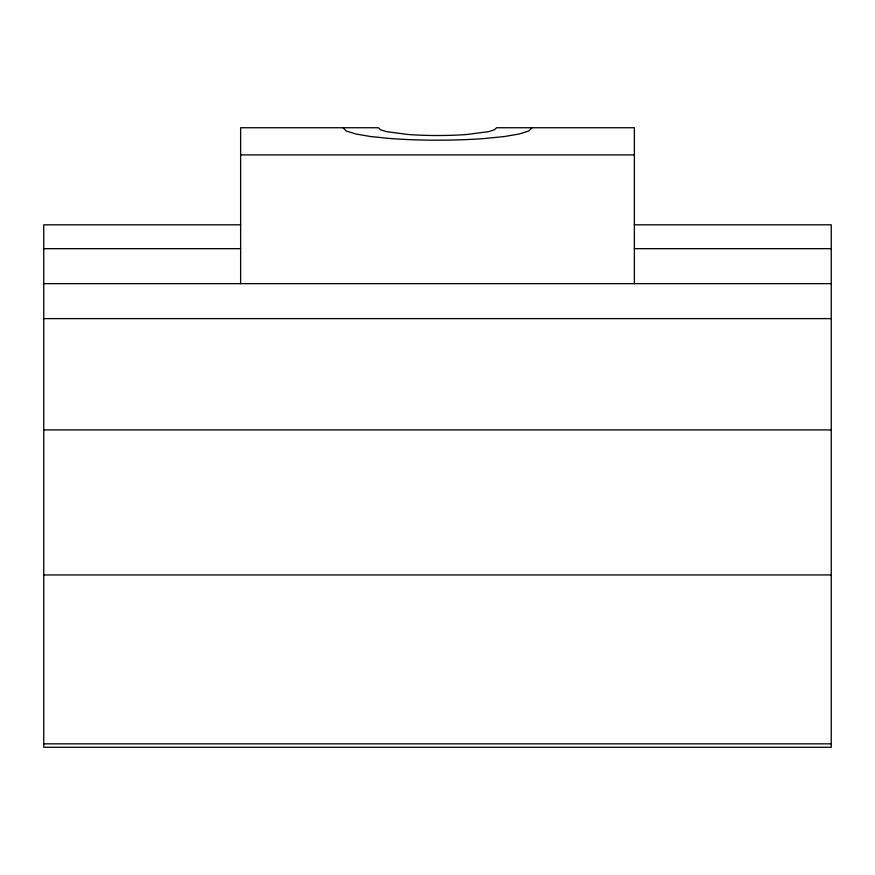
<?xml version="1.0" encoding="UTF-8"?>
<svg xmlns="http://www.w3.org/2000/svg" width="875" height="875" viewBox="0 0 875 875"><rect width="100%" height="100%" fill="white"/><g stroke="black" fill="none" stroke-linecap="round" stroke-linejoin="round"><path stroke-width="1.31" d="M532 127.739L528.784 130.966L519.334 133.963L504.317 136.544L484.75 138.512A93.822 12.25 0 0 1 390.25 138.512L370.683 136.544L355.666 133.963L346.216 130.966L343 127.739M240.625 154.908L634.375 154.908M240.625 224.809L43.75 224.809L43.75 747.261L831.25 747.261L831.25 224.809L634.375 224.809M43.75 248.664L240.625 248.664M634.375 248.664L831.25 248.664M43.75 283.642L831.25 283.642M43.75 318.62L831.25 318.62M43.75 429.909L831.25 429.909M43.75 574.941L831.25 574.941M43.75 743.838L831.25 743.838M634.375 283.642L634.375 127.739L496.562 127.739L494.55 129.752L488.655 131.633L467.031 134.477A58.636 7.656 0 0 1 407.969 134.477L386.345 131.633L380.45 129.752L378.438 127.739L240.625 127.739L240.625 283.642"/></g></svg>
